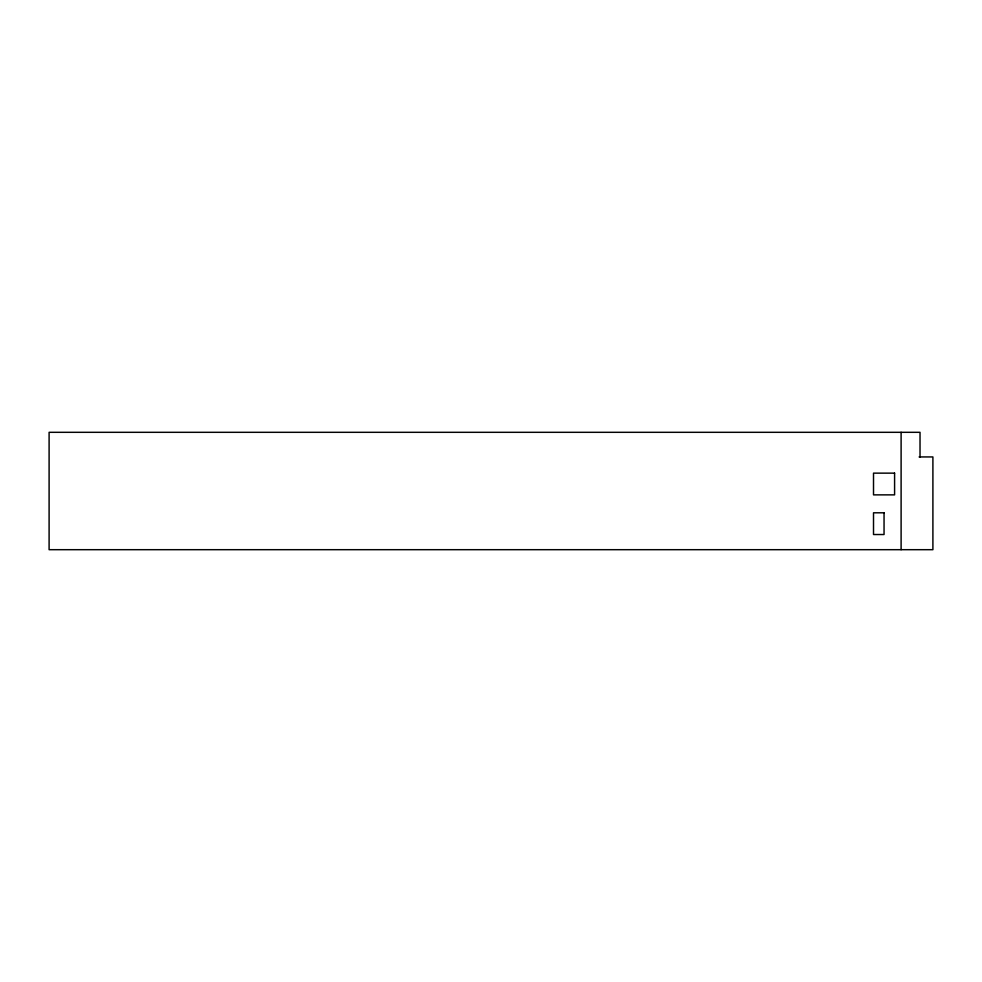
<?xml version="1.0" encoding="UTF-8"?>
<svg xmlns="http://www.w3.org/2000/svg" width="982" height="982" viewBox="0 0 982 982"><rect width="100%" height="100%" fill="white"/><g stroke="black" fill="none" stroke-linecap="round" stroke-linejoin="round"><path stroke-width="1.47" d="M919.103 456.937L932.9 456.937L932.9 549.687L49.1 549.687L49.1 432.313L920.024 432.313L920.024 456.937M901.108 432.313L901.108 549.687M894.59 473.14L873.514 473.14L873.514 494.867L894.59 494.867L894.59 473.14M884.046 512.8L873.514 512.8L873.514 534.527L884.046 534.527L884.046 512.8"/></g></svg>
